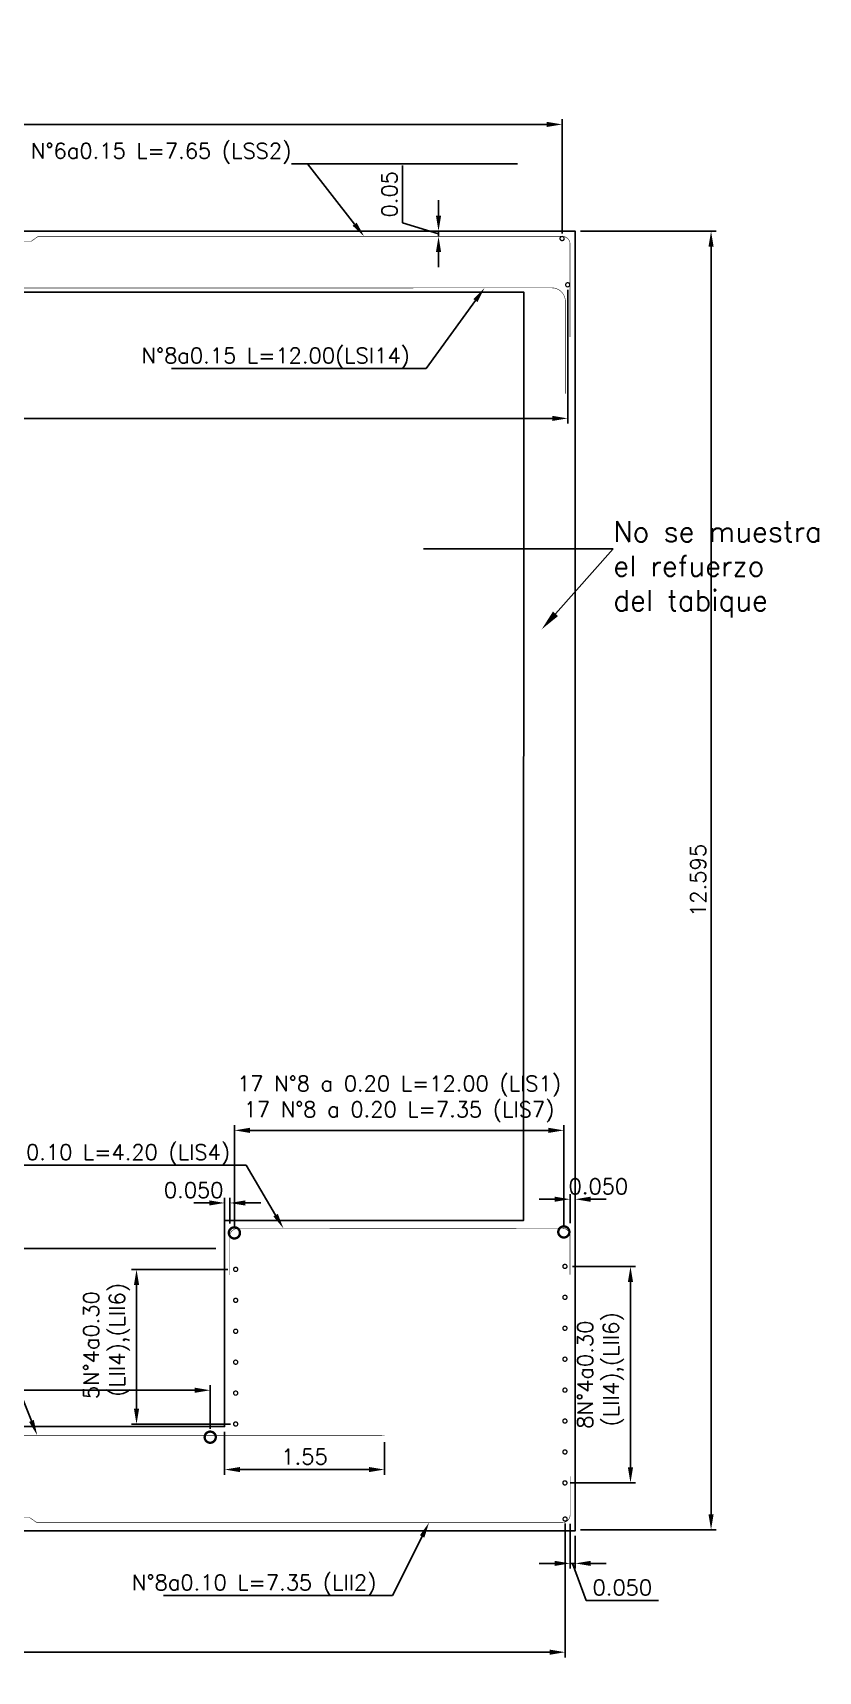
# Model space of a CAD drawing. Header units: metres. Extents: x 1080594 to 1081411, y 976871 to 977162.
# Drawn here: x 1081069.48 to 1081077.1, y 977090.12 to 977106.01 of the extents above; entities that cross this region are included whole.
import ezdxf
from ezdxf import colors
from ezdxf.entities.mleader import LeaderData, LeaderLine
from ezdxf.math import Vec2, Vec3

# ---------------------------------------------------------------- set-up
doc = ezdxf.new("R2010")
doc.units = ezdxf.units.M
doc.header["$LTSCALE"] = 25.4
doc.linetypes.add('DASHDOT', pattern=[1, 0.5, -0.25, 0, -0.25])
for name, color, linetype in [('CONTRAPESO', 3, 'Continuous'), ('DIMCONTRAPESO', 1, 'Continuous'), ('EJE-D', 11, 'DASHDOT'), ('REF', 6, 'Continuous')]:
    doc.layers.add(name, color=color, linetype=linetype)
doc.layers.add('COTA', color=1, linetype='Continuous', lineweight=30)
doc.layers.add('COTACIM', color=20, linetype='Continuous', lineweight=5)
doc.styles.add('romans', font='romans.shx')
doc.dimstyles.new('Copy 75', dxfattribs={"dimtxt": 0.15, "dimasz": 0.15, "dimexe": 0.05, "dimexo": 0.05, "dimgap": 0.05, "dimtad": 1, "dimzin": 0, "dimdsep": 46, "dimtxsty": 'romans', "dimcen": 0.002, "dimclrd": 1, "dimclre": 1, "dimclrt": 3, "dimadec": 4, "dimazin": 0, "dimtfac": 1, "dimtofl": 0, "dimtmove": 1, "dimatfit": 3, "dimfxl": 1, "dimtolj": 1, "dimtzin": 0, "dimarcsym": 1})

# ---------------------------------------------------------------- blocks, each defined once
blk = doc.blocks.new('*D1186')
at = {"layer": 'COTA', "color": 1, "lineweight": -2, "transparency": 16777216}
for p, q in [((1081057.819485011, 977103.5188537508), (1081057.819485011, 977102.2229487308)), ((1081074.673688892, 977103.5188537508), (1081074.673688892, 977102.2229487308)), ((1081057.969485011, 977102.2729487309), (1081074.523688892, 977102.2729487309))]:
    blk.add_line(p, q, dxfattribs=at)
at = {"layer": 'COTA', "color": 1, "transparency": 16777216}
for points in [[(1081057.969485011, 977102.2979487309), (1081057.969485011, 977102.2479487308), (1081057.819485011, 977102.2729487309)], [(1081074.523688892, 977102.2979487309), (1081074.523688892, 977102.2479487308), (1081074.673688892, 977102.2729487309)]]:
    blk.add_solid(points, dxfattribs=at)
at = {"layer": 'Defpoints', "color": 0, "transparency": 16777216}
for p in [(1081057.819485011, 977103.5688537508), (1081074.673688892, 977103.5688537508), (1081074.673688892, 977102.2729487309)]:
    blk.add_point(p, dxfattribs=at)
at = {"layer": 'COTA', "color": 3, "transparency": 16777216, "insert": (1081066.246586951, 977102.2325061305), "char_height": 0.15, "attachment_point": 5, "style": 'romans'}
blk.add_mtext('\\A1; N°8 a 0.15 L=12.00 (LSI14)\\P N°8 a 0.15 L=8.25 (LSI15)', dxfattribs=at)
blk = doc.blocks.new('*D1187')
at = {"layer": 'COTA', "color": 1, "lineweight": -2, "transparency": 16777216}
for p, q in [((1081057.819485011, 977104.0675122284), (1081057.819485011, 977105.1744543874)), ((1081057.969485011, 977105.1244543873), (1081074.469390535, 977105.1244543873)), ((1081074.619390535, 977104.0675122284), (1081074.619390535, 977105.1744543874))]:
    blk.add_line(p, q, dxfattribs=at)
at = {"layer": 'COTA', "color": 1, "transparency": 16777216}
for points in [[(1081057.969485011, 977105.1494543874), (1081057.969485011, 977105.0994543873), (1081057.819485011, 977105.1244543873)], [(1081074.469390535, 977105.1494543874), (1081074.469390535, 977105.0994543873), (1081074.619390535, 977105.1244543873)]]:
    blk.add_solid(points, dxfattribs=at)
at = {"layer": 'Defpoints', "color": 0, "transparency": 16777216}
for p in [(1081074.619390535, 977105.1244543873), (1081057.819485011, 977104.0175122283), (1081074.619390535, 977104.0175122283)]:
    blk.add_point(p, dxfattribs=at)
at = {"layer": 'COTA', "color": 3, "transparency": 16777216, "insert": (1081066.219437773, 977105.2887401016), "char_height": 0.15, "attachment_point": 5, "style": 'romans'}
blk.add_mtext('\\A1;114 N°6 a 0.15 L=8.00 (LSS9)', dxfattribs=at)
blk = doc.blocks.new('*D1188')
at = {"layer": 'Defpoints', "color": 0, "transparency": 16777216}
for p in [(1081073.420476671, 977104.0884469848), (1081073.420476671, 977104.0884469848), (1081073.420476671, 977104.0383043715)]:
    blk.add_point(p, dxfattribs=at)
at = {"layer": 'DIMCONTRAPESO', "color": 1, "lineweight": -2, "transparency": 16777216}
for p, q in [((1081073.070476671, 977104.1683756781), (1081073.070476671, 977104.7255185352)), ((1081073.420476671, 977104.2384469848), (1081073.420476671, 977104.3884469848)), ((1081073.420476671, 977104.0633756781), (1081073.070476671, 977104.1683756781)), ((1081073.420476671, 977104.0383043715), (1081073.420476671, 977104.0884469848)), ((1081073.420476671, 977103.8883043715), (1081073.420476671, 977103.7383043715))]:
    blk.add_line(p, q, dxfattribs=at)
at = {"layer": 'DIMCONTRAPESO', "color": 1, "transparency": 16777216}
for points in [[(1081073.395476671, 977104.2384469848), (1081073.445476671, 977104.2384469848), (1081073.420476671, 977104.0884469848)], [(1081073.395476671, 977103.8883043715), (1081073.445476671, 977103.8883043715), (1081073.420476671, 977104.0383043715)]]:
    blk.add_solid(points, dxfattribs=at)
at = {"layer": 'DIMCONTRAPESO', "color": 3, "transparency": 16777216, "insert": (1081072.945476671, 977104.4469471069), "char_height": 0.15, "attachment_point": 5, "rotation": 90, "style": 'romans'}
blk.add_mtext('\\A1;0.05', dxfattribs=at)
blk = doc.blocks.new('*U1159')
at = {"layer": 'REF', "ltscale": 0.1, "const_width": 0.04}
blk.add_lwpolyline([(-0.00634999992325902, 0, 1), (0.00634999992325902, 0, 1)], format="xyb", close=True, dxfattribs=at)
blk = doc.blocks.new('*U1160')
at = {"layer": 'DIMCONTRAPESO', "color": 0, "linetype": 'ByBlock', "lineweight": -2, "transparency": 16777216}
for p in [(1.285879139104721e-16, 2.1), (16.8, 2.1), (1.102182119232618e-16, 1.8), (16.8, 1.8), (9.184850993605148e-17, 1.5), (16.8, 1.5), (7.347880794884119e-17, 1.2), (16.8, 1.2), (5.510910596163089e-17, 0.8999999999999999), (16.8, 0.8999999999999999), (3.673940397442059e-17, 0.6), (16.8, 0.6), (1.83697019872103e-17, 0.3), (16.8, 0.3), (0, 0), (16.8, 0)]:
    blk.add_blockref('*U1159', p, dxfattribs=at)
blk = doc.blocks.new('*D1178')
at = {"layer": 'Defpoints', "color": 0, "transparency": 16777216}
for p in [(1081074.671586951, 977094.0474320962), (1081075.282442586, 977094.0474320962), (1081074.646586951, 977091.9474320962)]:
    blk.add_point(p, dxfattribs=at)
at = {"layer": 'DIMCONTRAPESO', "color": 1, "lineweight": -2, "transparency": 16777216}
for p, q in [((1081074.721586951, 977094.0474320962), (1081075.332442586, 977094.0474320962)), ((1081075.282442586, 977092.0974320963), (1081075.282442586, 977093.8974320962)), ((1081074.696586951, 977091.9474320962), (1081075.332442586, 977091.9474320962))]:
    blk.add_line(p, q, dxfattribs=at)
at = {"layer": 'DIMCONTRAPESO', "color": 1, "transparency": 16777216}
for points in [[(1081075.257442586, 977093.8974320962), (1081075.307442585, 977093.8974320962), (1081075.282442586, 977094.0474320962)], [(1081075.257442586, 977092.0974320963), (1081075.307442585, 977092.0974320963), (1081075.282442586, 977091.9474320962)]]:
    blk.add_solid(points, dxfattribs=at)
at = {"layer": 'DIMCONTRAPESO', "color": 3, "transparency": 16777216, "insert": (1081074.993156871, 977092.9974320962), "char_height": 0.15, "attachment_point": 5, "rotation": 90, "style": 'romans'}
blk.add_mtext('\\A1;8N°4a0.30\\P (LII4),(LII6)', dxfattribs=at)
blk = doc.blocks.new('*D1180')
at = {"layer": 'COTA', "color": 1, "lineweight": -2, "transparency": 16777216}
for p, q in [((1081057.856594295, 977091.5531335037), (1081057.856594295, 977090.255271599)), ((1081074.648331146, 977091.553133355), (1081074.648331146, 977090.255271599)), ((1081074.498331146, 977090.3052715991), (1081058.006594295, 977090.3052715991))]:
    blk.add_line(p, q, dxfattribs=at)
at = {"layer": 'COTA', "color": 1, "transparency": 16777216}
for points in [[(1081058.006594295, 977090.3302715991), (1081058.006594295, 977090.2802715991), (1081057.856594295, 977090.3052715991)], [(1081074.498331146, 977090.3302715991), (1081074.498331146, 977090.2802715991), (1081074.648331146, 977090.3052715991)]]:
    blk.add_solid(points, dxfattribs=at)
at = {"layer": 'Defpoints', "color": 0, "transparency": 16777216}
for p in [(1081057.856594295, 977091.6031335037), (1081074.648331146, 977091.603133355), (1081057.856594295, 977090.3052715991)]:
    blk.add_point(p, dxfattribs=at)
at = {"layer": 'COTA', "color": 3, "transparency": 16777216, "insert": (1081066.25246272, 977090.4695573134), "char_height": 0.15, "attachment_point": 5, "style": 'romans'}
blk.add_mtext('\\A1;169 N°8a0.10 (LI1),(LI3)', dxfattribs=at)
blk = doc.blocks.new('*D1182')
at = {"layer": 'Defpoints', "color": 0, "transparency": 16777216}
for p in [(1081074.696493615, 977091.6015397123), (1081074.746493615, 977091.4834469848), (1081074.746493615, 977091.1667224512)]:
    blk.add_point(p, dxfattribs=at)
at = {"layer": 'EJE-D', "color": 1, "lineweight": -2, "transparency": 16777216}
for p, q in [((1081074.696493615, 977091.5515397122), (1081074.696493615, 977091.1167224512)), ((1081074.746493615, 977091.4334469847), (1081074.746493615, 977091.1167224512)), ((1081074.546493615, 977091.1667224512), (1081074.396493615, 977091.1667224512)), ((1081074.696493615, 977091.1667224512), (1081074.746493615, 977091.1667224512)), ((1081074.721493615, 977091.1667224512), (1081074.853847678, 977090.8068214506)), ((1081074.896493615, 977091.1667224512), (1081075.046493615, 977091.1667224512)), ((1081074.853847678, 977090.8068214506), (1081075.553847678, 977090.8068214506))]:
    blk.add_line(p, q, dxfattribs=at)
at = {"layer": 'EJE-D', "color": 1, "transparency": 16777216}
for points in [[(1081074.546493615, 977091.1917224512), (1081074.546493615, 977091.1417224512), (1081074.696493615, 977091.1667224512)], [(1081074.896493615, 977091.1917224512), (1081074.896493615, 977091.1417224512), (1081074.746493615, 977091.1667224512)]]:
    blk.add_solid(points, dxfattribs=at)
at = {"layer": 'EJE-D', "color": 3, "transparency": 16777216, "insert": (1081075.203847678, 977090.9318214506), "char_height": 0.15, "attachment_point": 5, "style": 'romans'}
blk.add_mtext('\\A1;0.050', dxfattribs=at)
blk = doc.blocks.new('*D1176')
at = {"layer": 'COTA', "color": 1, "lineweight": -2, "transparency": 16777216}
for p, q in [((1081074.796493615, 977104.0884469848), (1081076.114268537, 977104.0884469848)), ((1081076.064268537, 977103.9384469847), (1081076.064268537, 977091.6434469848)), ((1081074.796493615, 977091.4934469848), (1081076.114268537, 977091.4934469848))]:
    blk.add_line(p, q, dxfattribs=at)
at = {"layer": 'COTA', "color": 1, "transparency": 16777216}
for points in [[(1081076.039268537, 977103.9384469847), (1081076.089268537, 977103.9384469847), (1081076.064268537, 977104.0884469848)], [(1081076.039268537, 977091.6434469848), (1081076.089268537, 977091.6434469848), (1081076.064268537, 977091.4934469848)]]:
    blk.add_solid(points, dxfattribs=at)
at = {"layer": 'Defpoints', "color": 0, "transparency": 16777216}
for p in [(1081074.746493615, 977104.0884469848), (1081074.746493615, 977091.4934469848), (1081076.064268537, 977091.4934469848)]:
    blk.add_point(p, dxfattribs=at)
at = {"layer": 'COTA', "color": 3, "transparency": 16777216, "insert": (1081075.939268536, 977097.7909469849), "char_height": 0.15, "attachment_point": 5, "rotation": 90, "style": 'romans'}
blk.add_mtext('\\A1;12.595', dxfattribs=at)
blk = doc.blocks.new('*D1177')
at = {"layer": 'Defpoints', "color": 0, "transparency": 16777216}
for p in [(1081071.345702622, 977092.4933600015), (1081072.895482377, 977092.3936945045), (1081072.895482377, 977092.0769938092)]:
    blk.add_point(p, dxfattribs=at)
at = {"layer": 'EJE-D', "color": 1, "lineweight": -2, "transparency": 16777216}
for p, q in [((1081071.345702622, 977092.4433600014), (1081071.345702622, 977092.0269938092)), ((1081072.895482377, 977092.3436945045), (1081072.895482377, 977092.0269938092)), ((1081071.495702622, 977092.0769938092), (1081072.745482377, 977092.0769938092))]:
    blk.add_line(p, q, dxfattribs=at)
at = {"layer": 'EJE-D', "color": 1, "transparency": 16777216}
for points in [[(1081071.495702622, 977092.1019938092), (1081071.495702622, 977092.0519938092), (1081071.345702622, 977092.0769938092)], [(1081072.745482377, 977092.1019938092), (1081072.745482377, 977092.0519938092), (1081072.895482377, 977092.0769938092)]]:
    blk.add_solid(points, dxfattribs=at)
at = {"layer": 'EJE-D', "color": 3, "transparency": 16777216, "insert": (1081072.1205925, 977092.2019938092), "char_height": 0.15, "attachment_point": 5, "style": 'romans'}
blk.add_mtext('\\A1;1.55', dxfattribs=at)
blk = doc.blocks.new('*D1166')
at = {"layer": 'Defpoints', "color": 0, "transparency": 16777216}
for p in [(1081061.239161819, 977092.8459877562), (1081061.239161819, 977092.3908662546), (1081071.205689393, 977092.4212080839)]:
    blk.add_point(p, dxfattribs=at)
at = {"layer": 'EJE-D', "color": 1, "lineweight": -2, "transparency": 16777216}
for p, q in [((1081061.239161819, 977092.4408662546), (1081061.239161819, 977092.8959877562)), ((1081071.205689393, 977092.4712080839), (1081071.205689393, 977092.8959877562)), ((1081071.055689393, 977092.8459877562), (1081061.389161819, 977092.8459877562))]:
    blk.add_line(p, q, dxfattribs=at)
at = {"layer": 'EJE-D', "color": 1, "transparency": 16777216}
for points in [[(1081061.389161819, 977092.8709877562), (1081061.389161819, 977092.8209877561), (1081061.239161819, 977092.8459877562)], [(1081071.055689393, 977092.8709877562), (1081071.055689393, 977092.8209877561), (1081071.205689393, 977092.8459877562)]]:
    blk.add_solid(points, dxfattribs=at)
at = {"layer": 'EJE-D', "color": 3, "transparency": 16777216, "insert": (1081066.222425606, 977093.0102734704), "char_height": 0.15, "attachment_point": 5, "style": 'romans'}
blk.add_mtext('\\A1;102 N°8 a 0.10 L=6.50 (LIS6)', dxfattribs=at)
blk = doc.blocks.new('*D1167')
at = {"layer": 'COTA', "color": 1, "lineweight": -2, "transparency": 16777216}
for p, q in [((1081071.195702514, 977094.6627074945), (1081071.045702514, 977094.6627074945)), ((1081071.345702514, 977094.4647859322), (1081071.345702514, 977094.7127074945)), ((1081071.395854887, 977094.4647787958), (1081071.395854887, 977094.7127074945)), ((1081071.545854887, 977094.6627074945), (1081071.695854887, 977094.6627074945))]:
    blk.add_line(p, q, dxfattribs=at)
at = {"layer": 'COTA', "color": 1, "transparency": 16777216}
for points in [[(1081071.195702514, 977094.6877074945), (1081071.195702514, 977094.6377074944), (1081071.345702514, 977094.6627074945)], [(1081071.545854887, 977094.6877074945), (1081071.545854887, 977094.6377074944), (1081071.395854887, 977094.6627074945)]]:
    blk.add_solid(points, dxfattribs=at)
at = {"layer": 'Defpoints', "color": 0, "transparency": 16777216}
for p in [(1081071.345702514, 977094.6627074945), (1081071.345702514, 977094.4147859322), (1081071.395854887, 977094.4147787958)]:
    blk.add_point(p, dxfattribs=at)
at = {"layer": 'COTA', "color": 3, "transparency": 16777216, "insert": (1081071.045702514, 977094.7877074945), "char_height": 0.15, "attachment_point": 5, "style": 'romans'}
blk.add_mtext('\\A1;0.050', dxfattribs=at)
blk = doc.blocks.new('*D1168')
at = {"layer": 'COTA', "color": 1, "lineweight": -2, "transparency": 16777216}
for p, q in [((1081074.545972932, 977094.6989112269), (1081074.395972932, 977094.6989112269)), ((1081074.695972932, 977094.4673947972), (1081074.695972932, 977094.748911227)), ((1081074.746125305, 977094.4673876609), (1081074.746125305, 977094.748911227)), ((1081074.896125305, 977094.6989112269), (1081075.046125305, 977094.6989112269))]:
    blk.add_line(p, q, dxfattribs=at)
at = {"layer": 'COTA', "color": 1, "transparency": 16777216}
for points in [[(1081074.545972932, 977094.723911227), (1081074.545972932, 977094.6739112269), (1081074.695972932, 977094.6989112269)], [(1081074.896125305, 977094.723911227), (1081074.896125305, 977094.6739112269), (1081074.746125305, 977094.6989112269)]]:
    blk.add_solid(points, dxfattribs=at)
at = {"layer": 'Defpoints', "color": 0, "transparency": 16777216}
for p in [(1081074.695972932, 977094.6989112269), (1081074.695972932, 977094.4173947972), (1081074.746125305, 977094.4173876608)]:
    blk.add_point(p, dxfattribs=at)
at = {"layer": 'COTA', "color": 3, "transparency": 16777216, "insert": (1081074.971125305, 977094.8239112269), "char_height": 0.15, "attachment_point": 5, "style": 'romans'}
blk.add_mtext('\\A1;0.050', dxfattribs=at)
blk = doc.blocks.new('*D1169')
at = {"layer": 'Defpoints', "color": 0, "transparency": 16777216}
for p in [(1081074.635712776, 977095.3669995286), (1081071.440413147, 977094.3724418115), (1081074.635712776, 977094.3812831112)]:
    blk.add_point(p, dxfattribs=at)
at = {"layer": 'DIMCONTRAPESO', "color": 1, "lineweight": -2, "transparency": 16777216}
for p, q in [((1081071.440413147, 977094.4224418115), (1081071.440413147, 977095.4169995287)), ((1081074.635712776, 977094.4312831112), (1081074.635712776, 977095.4169995287)), ((1081071.590413147, 977095.3669995286), (1081074.485712776, 977095.3669995286))]:
    blk.add_line(p, q, dxfattribs=at)
at = {"layer": 'DIMCONTRAPESO', "color": 1, "transparency": 16777216}
for points in [[(1081071.590413147, 977095.3919995286), (1081071.590413147, 977095.3419995286), (1081071.440413147, 977095.3669995286)], [(1081074.485712776, 977095.3919995286), (1081074.485712776, 977095.3419995286), (1081074.635712776, 977095.3669995286)]]:
    blk.add_solid(points, dxfattribs=at)
at = {"layer": 'DIMCONTRAPESO', "color": 3, "transparency": 16777216, "insert": (1081073.038062962, 977095.6705709571), "char_height": 0.15, "attachment_point": 5, "style": 'romans'}
blk.add_mtext('\\A1;17 N°8 a 0.20 L=12.00 (LIS1)\\P17 N°8 a 0.20 L=7.35 (LIS7) ', dxfattribs=at)
blk = doc.blocks.new('*U1161')
at = {"layer": 'REF', "ltscale": 0.1, "const_width": 0.04}
blk.add_lwpolyline([(-0.00634999992325902, 0, 1), (0.00634999992325902, 0, 1)], format="xyb", close=True, dxfattribs=at)
blk = doc.blocks.new('*U1162')
at = {"layer": 'COTA', "color": 0, "linetype": 'ByBlock', "lineweight": -2, "transparency": 16777216}
for p in [(9.184850993605148e-17, 1.5), (7.347880794884119e-17, 1.2), (5.510910596163089e-17, 0.8999999999999999), (3.673940397442059e-17, 0.6), (1.83697019872103e-17, 0.3), (0, 0)]:
    blk.add_blockref('*U1161', p, dxfattribs=at)
blk = doc.blocks.new('*D1170')
at = {"layer": 'Defpoints', "color": 0, "transparency": 16777216}
for p in [(1081070.491029862, 977094.0183308319), (1081071.427792283, 977094.0183308319), (1081071.452792283, 977092.5183308319)]:
    blk.add_point(p, dxfattribs=at)
at = {"layer": 'DIMCONTRAPESO', "color": 1, "lineweight": -2, "transparency": 16777216}
for p, q in [((1081071.377792283, 977094.0183308319), (1081070.441029862, 977094.0183308319)), ((1081070.491029862, 977092.6683308319), (1081070.491029862, 977093.8683308319)), ((1081071.402792283, 977092.5183308319), (1081070.441029862, 977092.5183308319))]:
    blk.add_line(p, q, dxfattribs=at)
at = {"layer": 'DIMCONTRAPESO', "color": 1, "transparency": 16777216}
for points in [[(1081070.466029862, 977093.8683308319), (1081070.516029862, 977093.8683308319), (1081070.491029862, 977094.0183308319)], [(1081070.466029862, 977092.6683308319), (1081070.516029862, 977092.6683308319), (1081070.491029862, 977092.5183308319)]]:
    blk.add_solid(points, dxfattribs=at)
at = {"layer": 'DIMCONTRAPESO', "color": 3, "transparency": 16777216, "insert": (1081070.201744148, 977093.2828824202), "char_height": 0.15, "attachment_point": 5, "rotation": 90, "style": 'romans'}
blk.add_mtext('\\A1;5N°4a0.30\\P (LII4),(LII6)', dxfattribs=at)

msp = doc.modelspace()

# ---------------------------------------------------------------- linework, layer by layer
at = {"layer": 'CONTRAPESO'}
for points in [[(1081057.746680288, 977104.0884469848), (1081074.746493615, 977104.0884469848), (1081074.746493615, 977091.4834469848), (1081057.746680288, 977091.4834469848)], [(1081061.148280379, 977092.4934443841), (1081061.148280379, 977094.4934469848), (1081058.246473249, 977094.4934504116), (1081058.2454141, 977103.4965057448), (1081074.246869516, 977103.4983882074), (1081074.246126362, 977094.4935286738), (1081071.345702509, 977094.4934469848), (1081071.345702622, 977092.4933600015)]]:
    msp.add_lwpolyline(points, close=True, dxfattribs=at)
at = {"layer": 'REF', "ltscale": 0.1}
for points, const_width in [([(1081068.518604968, 977103.9880103376), (1081069.465659366, 977103.9882552898), (1081069.536552274, 977104.0381618518), (1081074.620485216, 977104.0387237172, -0.4142459326762039), (1081074.696493615, 977103.9627237177), (1081074.696493615, 977103.0617440578)], 0.005), ([(1081074.650775589, 977102.5123901423), (1081074.650805327, 977103.4087069061, 0.4142345930859218), (1081074.520795993, 977103.5387069058), (1081063.346540232, 977103.5379012792)], 0.005), ([(1081074.696542976, 977093.9679720708), (1081074.69653802, 977094.3419720707, 0.414213562373095), (1081074.620537013, 977094.4179710636), (1081071.471695402, 977094.4149021026, 0.4141860566526949), (1081071.395702539, 977094.3389021029), (1081071.395702539, 977093.9648949662)], 0.004999999999999999), ([(1081067.910161014, 977091.61112421), (1081069.453940774, 977091.6114654521), (1081069.524844712, 977091.5615745618), (1081074.621035542, 977091.5621349356, 0.4141813563918298), (1081074.697027185, 977091.6381349352), (1081074.697027185, 977092.0121432915)], 0.004999999999999999)]:
    msp.add_lwpolyline(points, format="xyb", dxfattribs=dict(at, const_width=const_width))
for points, const_width in [([(1081074.625740535, 977104.0175122283, -1), (1081074.613040535, 977104.0175122283, -1)], 0.04), ([(1081074.680038892, 977103.5688537508, -1), (1081074.667338892, 977103.5688537508, -1)], 0.04), ([(1081074.647511086, 977094.3813992816, -1), (1081074.624651086, 977094.3813992816, -1)], 0.108), ([(1081071.451690799, 977094.372557982, -1), (1081071.4288308, 977094.372557982, -1)], 0.108), ([(1081071.217257114, 977092.3908662547, -1), (1081071.194397114, 977092.3908662547, -1)], 0.108), ([(1081074.654724593, 977091.5967835038, -1), (1081074.642024593, 977091.5967835038, -1)], 0.04)]:
    msp.add_lwpolyline(points, format="xyb", close=True, dxfattribs=dict(at, const_width=const_width))
at = {"layer": 'REF', "ltscale": 0.1, "const_width": 0.004999999999999999}
msp.add_lwpolyline([(1081065.471697071, 977092.457835367), (1081067.021476832, 977092.4581766091), (1081067.09238077, 977092.4082857188), (1081072.899073969, 977092.4096807837)], dxfattribs=at)

# ---------------------------------------------------------------- block references
at = {"layer": 'COTA', "color": 2, "xscale": -1}
msp.add_blockref('*U1162', (1081071.452792283, 977092.5183308319), dxfattribs=at)
at = {"layer": 'DIMCONTRAPESO', "color": 2, "xscale": -1}
msp.add_blockref('*U1160', (1081074.646586951, 977091.9474320962), dxfattribs=at)

# ---------------------------------------------------------------- dimensions: what is measured, and where the dimension line sits
at = {"layer": 'COTA'}
for base, p1, p2, angle, text, picture, middle in [((1081074.619390535, 977105.1244543873), (1081057.819485011, 977104.0175122283), (1081074.619390535, 977104.0175122283), 7.016709298534877e-15, '114 N°6 a 0.15 L=8.00 (LSS9)', '*D1187', (1081066.219437773, 977105.2887401016)), ((1081057.856594295, 977090.3052715991), (1081074.648331146, 977091.603133355), (1081057.856594295, 977091.6031335037), 180, '169 N°8a0.10 (LI1),(LI3)', '*D1180', (1081066.25246272, 977090.4695573134))]:
    dim = msp.add_linear_dim(base=base, p1=p1, p2=p2, angle=angle, text=text, dimstyle='Copy 75', dxfattribs=at)
    dim.commit()
    dim.dimension.update_dxf_attribs({"geometry": picture, "text_midpoint": middle})
at = {"layer": 'COTA', "color": 2}
dim = msp.add_linear_dim(base=(1081076.064268537, 977091.4934469848), p1=(1081074.746493615, 977104.0884469848), p2=(1081074.746493615, 977091.4934469848), angle=90, dimstyle='Copy 75', override={"dimdec": 3}, dxfattribs=at)
dim.commit()
dim.dimension.update_dxf_attribs({"geometry": '*D1176', "text_midpoint": (1081075.939268536, 977097.7909469849)})
at = {"layer": 'COTA'}
dim = msp.add_linear_dim(base=(1081074.673688892, 977102.2729487309), p1=(1081057.819485011, 977103.5688537508), p2=(1081074.673688892, 977103.5688537508), angle=7.016709298534877e-15, text=' N°8 a 0.15 L=12.00 (LSI14)\\P N°8 a 0.15 L=8.25 (LSI15)', dimstyle='Copy 75', dxfattribs=at)
dim.commit()
dim.dimension.update_dxf_attribs({"geometry": '*D1186', "text_midpoint": (1081066.246586951, 977101.928934702), "dimtype": 160})
at = {"layer": 'COTA', "color": 2}
for base, p1, p2, picture, middle in [((1081074.695972932, 977094.6989112269), (1081074.746125305, 977094.4173876608), (1081074.695972932, 977094.4173947972), '*D1168', (1081074.971125305, 977094.6989112269)), ((1081071.345702514, 977094.6627074945), (1081071.395854887, 977094.4147787958), (1081071.345702514, 977094.4147859322), '*D1167', (1081071.045702514, 977094.6627074945))]:
    dim = msp.add_linear_dim(base=base, p1=p1, p2=p2, angle=180, dimstyle='Copy 75', override={"dimdec": 3}, dxfattribs=at)
    dim.commit()
    dim.dimension.update_dxf_attribs({"geometry": picture, "text_midpoint": middle, "dimtype": 160})
at = {"layer": 'DIMCONTRAPESO'}
dim = msp.add_linear_dim(base=(1081073.420476671, 977104.0884469848), p1=(1081073.420476671, 977104.0383043715), p2=(1081073.420476671, 977104.0884469848), angle=90, dimstyle='Copy 75', dxfattribs=at)
dim.commit()
dim.dimension.update_dxf_attribs({"geometry": '*D1188', "text_midpoint": (1081072.945476671, 977104.2183756783)})
at = {"layer": 'DIMCONTRAPESO', "color": 2}
dim = msp.add_linear_dim(base=(1081074.635712776, 977095.3669995286), p1=(1081071.440413147, 977094.3724418115), p2=(1081074.635712776, 977094.3812831112), angle=180, text='17 N°8 a 0.20 L=12.00 (LIS1)\\P17 N°8 a 0.20 L=7.35 (LIS7) ', dimstyle='Copy 75', dxfattribs=at)
dim.commit()
dim.dimension.update_dxf_attribs({"geometry": '*D1169', "text_midpoint": (1081073.038062962, 977095.3669995286), "dimtype": 160})
at = {"layer": 'DIMCONTRAPESO'}
for base, p1, p2, text, picture, middle in [((1081070.491029862, 977094.0183308319), (1081071.452792283, 977092.5183308319), (1081071.427792283, 977094.0183308319), '5N°4a0.30\\P (LII4),(LII6)', '*D1170', (1081070.491029862, 977093.2828824202)), ((1081075.282442586, 977094.0474320962), (1081074.646586951, 977091.9474320962), (1081074.671586951, 977094.0474320962), '8N°4a0.30\\P (LII4),(LII6)', '*D1178', (1081075.282442586, 977092.9974320962))]:
    dim = msp.add_linear_dim(base=base, p1=p1, p2=p2, angle=90, text=text, dimstyle='Copy 75', dxfattribs=at)
    dim.commit()
    dim.dimension.update_dxf_attribs({"geometry": picture, "text_midpoint": middle, "dimtype": 160})
at = {"layer": 'EJE-D', "color": 2}
dim = msp.add_linear_dim(base=(1081061.239161819, 977092.8459877562), p1=(1081071.205689393, 977092.4212080839), p2=(1081061.239161819, 977092.3908662546), angle=180, text='102 N°8 a 0.10 L=6.50 (LIS6)', dimstyle='Copy 75', dxfattribs=at)
dim.commit()
dim.dimension.update_dxf_attribs({"geometry": '*D1166', "text_midpoint": (1081066.222425606, 977093.0102734704)})
dim = msp.add_linear_dim(base=(1081072.895482377, 977092.0769938092), p1=(1081071.345702622, 977092.4933600015), p2=(1081072.895482377, 977092.3936945045), angle=180, dimstyle='Copy 75', dxfattribs=at)
dim.commit()
dim.dimension.update_dxf_attribs({"geometry": '*D1177', "text_midpoint": (1081072.1205925, 977092.2019938092)})
dim = msp.add_linear_dim(base=(1081074.746493615, 977091.1667224512), p1=(1081074.696493615, 977091.6015397123), p2=(1081074.746493615, 977091.4834469848), angle=180, dimstyle='Copy 75', override={"dimdec": 3}, dxfattribs=at)
dim.commit()
dim.dimension.update_dxf_attribs({"geometry": '*D1182', "text_midpoint": (1081074.903847678, 977090.8068214506), "dimtype": 160})

# ---------------------------------------------------------------- leaders
at = {"layer": 'COTACIM'}
ml = msp.add_multileader_mtext('Standard', dxfattribs=at)
ml.set_content('N°6a0.15 L=7.65{\\A1; (LSS2)}', color=3, style='romans')
ml.set_leader_properties(color=256)
ml.build(insert=Vec2(0, 0))
ml.multileader.update_dxf_attribs({"text_left_attachment_type": 6, "text_right_attachment_type": 6, "dogleg_length": 0.1560199508385566, "arrow_head_size": 0.15})
ctx = ml.context
ctx.base_point, ctx.char_height, ctx.arrow_head_size, ctx.landing_gap_size, ctx.plane_origin = Vec3(1081069.193861834, 977104.7433760366), 0.15, 0.15, 0, Vec3(1081072.920457118, 977103.7124363887)
ctx.left_attachment, ctx.right_attachment, ctx.text_align_type = 6, 6, 2
notes = []
notes.append((ctx, [(0, (1, 1, 0), (1081072.149881785, 977104.7433760366), (-1, 0), 0.1560199508385566, [(0, [(1081072.698959477, 977104.0385101355)], 0, [])])]))
ctx.mtext.insert, ctx.mtext.alignment, ctx.mtext.flow_direction = Vec3(1081071.993861835, 977104.9433760366), 3, 5
ml = msp.add_multileader_mtext('Standard', dxfattribs=at)
ml.set_content('N°8a0.15 L=12.00(LSI14)', color=3, style='romans')
ml.set_leader_properties(color=256)
ml.build(insert=Vec2(0, 0))
ml.multileader.update_dxf_attribs({"text_left_attachment_type": 6, "text_right_attachment_type": 6, "dogleg_length": 0.1560199508385566, "arrow_head_size": 0.15})
ctx = ml.context
ctx.base_point, ctx.char_height, ctx.arrow_head_size, ctx.landing_gap_size, ctx.plane_origin = Vec3(1081070.293290563, 977102.7571887644), 0.15, 0.15, 0, Vec3(1081073.866217636, 977098.1183527214)
ctx.left_attachment, ctx.right_attachment, ctx.text_align_type = 6, 6, 2
notes.append((ctx, [(0, (1, 1, 0), (1081073.299310514, 977102.7571887644), (-1, 0), 0.1560199508385566, [(0, [(1081073.866217636, 977103.5373076667)], 0, [])])]))
ctx.mtext.insert, ctx.mtext.width, ctx.mtext.alignment, ctx.mtext.flow_direction = Vec3(1081073.143290563, 977102.9571887644), 3.129222435643896, 3, 5
ml = msp.add_multileader_mtext('Standard', dxfattribs=at)
ml.set_content('No se muestra\\Pel refuerzo\\Pdel tabique', color=3, style='romans')
ml.set_leader_properties(color=1)
ml.build(insert=Vec2(0, 0))
ml.multileader.update_dxf_attribs({"text_left_attachment_type": 6, "text_right_attachment_type": 6, "dogleg_length": 0, "arrow_head_size": 0.2})
ctx = ml.context
ctx.base_point, ctx.char_height, ctx.arrow_head_size, ctx.landing_gap_size, ctx.plane_origin = Vec3(1081075.115284021, 977101.0079631292), 0.2, 0.2, 0, Vec3(1081074.42182971, 977099.8588230972)
ctx.left_attachment, ctx.right_attachment = 6, 6
notes.append((ctx, [(0, (1, 1, 0), (1081075.115284021, 977101.0079631292), (1, 0), 0, [(0, [(1081074.42182971, 977100.2274731526)], 0, [])])]))
ctx.mtext.insert, ctx.mtext.flow_direction = Vec3(1081075.115284021, 977101.2746297959), 5
ml = msp.add_multileader_mtext('Standard', dxfattribs=at)
ml.set_content('\\A1;84 N°8 a 0.10 L=4.20 (LIS4)', color=3, style='romans')
ml.set_leader_properties(color=256)
ml.build(insert=Vec2(0, 0))
ml.multileader.update_dxf_attribs({"text_left_attachment_type": 6, "text_right_attachment_type": 6, "dogleg_length": 0.1560199508385566, "arrow_head_size": 0.15})
ctx = ml.context
ctx.base_point, ctx.char_height, ctx.arrow_head_size, ctx.landing_gap_size, ctx.plane_origin = Vec3(1081067.941858355, 977095.0301429402), 0.15, 0.15, 0, Vec3(1081071.678388063, 977092.8542588601)
ctx.left_attachment, ctx.right_attachment, ctx.text_align_type = 6, 6, 2
notes.append((ctx, [(0, (1, 1, 0), (1081071.555021163, 977095.0301429402), (-1, 0), 0.1560199508385566, [(0, [(1081071.916237484, 977094.4154064903)], 0, [])])]))
ctx.mtext.insert, ctx.mtext.width, ctx.mtext.alignment, ctx.mtext.flow_direction = Vec3(1081071.399001212, 977095.2301429402), 4.25235982122831, 3, 5
ml = msp.add_multileader_mtext('Standard', dxfattribs=at)
ml.set_content('\\A1;102 N°8 a 0.10 L=7.45 (LIS5)', color=3, style='romans')
ml.set_leader_properties(color=256)
ml.build(insert=Vec2(0, 0))
ml.multileader.update_dxf_attribs({"text_left_attachment_type": 6, "text_right_attachment_type": 6, "dogleg_length": 0.1560199508385566, "arrow_head_size": 0.15})
ctx = ml.context
ctx.base_point, ctx.char_height, ctx.arrow_head_size, ctx.landing_gap_size, ctx.plane_origin = Vec3(1081065.067245865, 977094.2211649289), 0.15, 0.15, 0, Vec3(1081064.314079926, 977094.3049003371)
ctx.left_attachment, ctx.right_attachment, ctx.text_align_type = 6, 6, 2
notes.append((ctx, [(1, (1, 1, 0), (1081068.801837244, 977094.2211649289), (-1, 0), 0.1560199508385566, [(0, [(1081069.527684481, 977092.4088708034)], 0, [])])]))
ctx.mtext.insert, ctx.mtext.width, ctx.mtext.alignment, ctx.mtext.flow_direction = Vec3(1081068.645817294, 977094.4211649288), 4.25235982122831, 3, 5
ml = msp.add_multileader_mtext('Standard', dxfattribs=at)
ml.set_content('N°8a0.10 L=7.35 {\\A1;(LII2)}', color=3, style='romans')
ml.set_leader_properties(color=256)
ml.build(insert=Vec2(0, 0))
ml.multileader.update_dxf_attribs({"text_left_attachment_type": 6, "text_right_attachment_type": 6, "dogleg_length": 0.1560199508385566, "arrow_head_size": 0.15})
ctx = ml.context
ctx.base_point, ctx.char_height, ctx.arrow_head_size, ctx.landing_gap_size, ctx.plane_origin = Vec3(1081070.190557644, 977090.8567734271), 0.15, 0.15, 0, Vec3(1081073.624355495, 977090.0363338317)
ctx.left_attachment, ctx.right_attachment, ctx.text_align_type = 6, 6, 2
notes.append((ctx, [(0, (1, 1, 0), (1081072.975149023, 977090.8567734271), (-1, 0), 0.1560199508385566, [(0, [(1081073.328248732, 977091.5619955893)], 0, [])])]))
ctx.mtext.insert, ctx.mtext.width, ctx.mtext.alignment, ctx.mtext.flow_direction = Vec3(1081072.819129072, 977091.0567734271), 2.764452481176704, 3, 5
for ctx, leaders in notes:
    for number, flags, end, landing, length, lines in leaders:
        leader = LeaderData()
        leader.index, (leader.has_last_leader_line, leader.has_dogleg_vector, leader.attachment_direction) = number, flags
        leader.last_leader_point, leader.dogleg_vector, leader.dogleg_length = Vec3(end), Vec3(landing), length
        for number, points, colour, breaks in lines:
            line = LeaderLine()
            line.index, line.vertices, line.color, line.breaks = number, Vec3.list(points), colors.encode_raw_color(colour), breaks
            leader.lines.append(line)
        ctx.leaders.append(leader)

doc.saveas('drawing.dxf')
